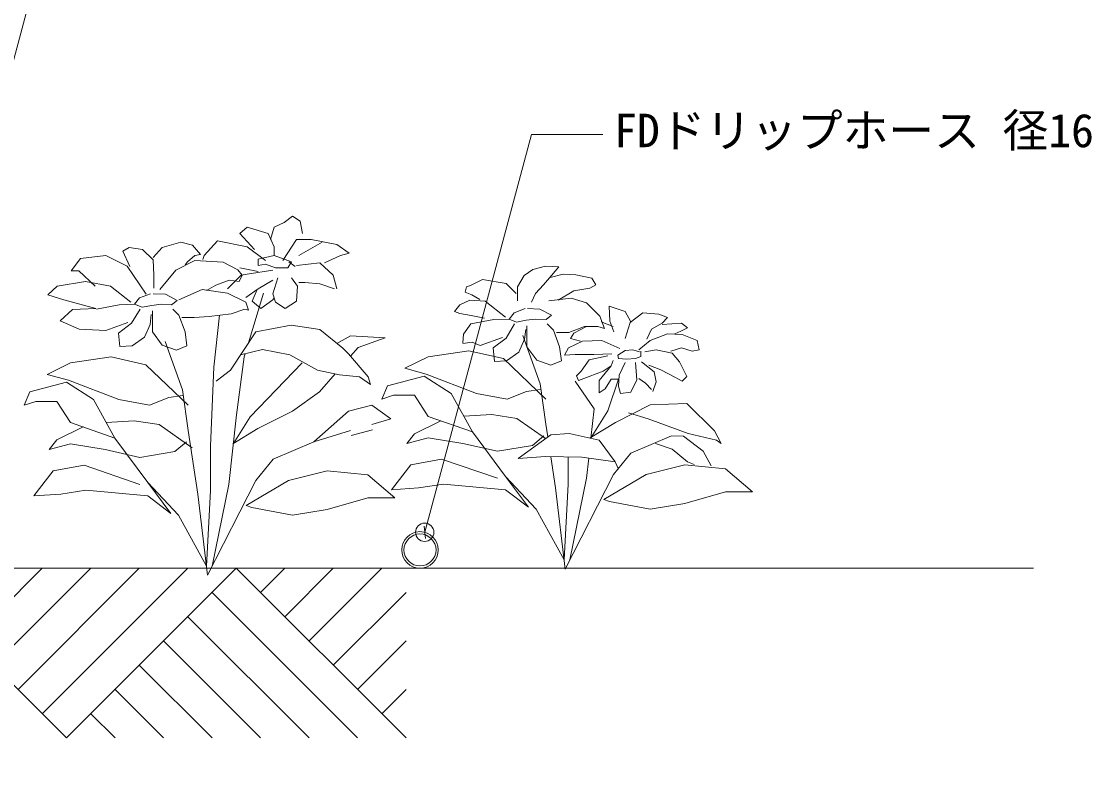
# Model space of a CAD drawing. Units: millimetres, scale not verified. Extents: x -1485 to 1485, y -1050 to 1050.
# Drawn here: x 296 to 764.1, y -95.7 to 237.3 of the extents above; entities that cross this region are included whole.
import ezdxf
from ezdxf.enums import TextEntityAlignment as Align

# ---------------------------------------------------------------- set-up
doc = ezdxf.new("R2010")
doc.units = ezdxf.units.MM
doc.header["$LTSCALE"] = 4
for name, color, linetype, lineweight in [('0-2_HATCH', 9, 'Continuous', 18), ('0-3_KUTAI', 3, 'Continuous', 18), ('0-6_buhin', 2, 'Continuous', 18), ('0-9_MOJI', 7, 'Continuous', 18), ('0-A_GREEN', 3, 'Continuous', 18)]:
    doc.layers.add(name, color=color, linetype=linetype, lineweight=lineweight)
doc.styles.add('ＭＳ ゴシック', font='')
doc.styles.get('ＭＳ ゴシック').set_extended_font_data('MS Gothic')

msp = doc.modelspace()

# ---------------------------------------------------------------- linework, layer by layer
at = {"layer": '0-2_HATCH'}
for p, q in [((315.745, -76.134), (241.499, -1.888)), ((305.139, -1.888), (273.319, -33.708)), ((326.352, -1.888), (283.926, -44.314)), ((347.565, -1.888), (294.532, -54.921)), ((368.778, -1.888), (305.139, -65.527)), ((389.992, -1.888), (315.745, -76.134)), ((464.238, -76.134), (389.992, -1.888)), ((411.205, -1.888), (400.598, -12.494)), ((432.418, -1.888), (411.205, -23.101)), ((453.631, -1.888), (421.811, -33.708)), ((443.025, -76.134), (379.385, -12.494)), ((464.238, -12.494), (432.418, -44.314)), ((421.811, -76.134), (368.778, -23.101)), ((400.598, -76.134), (358.172, -33.708)), ((464.238, -33.708), (443.025, -54.921)), ((379.385, -76.134), (347.565, -44.314)), ((358.172, -76.134), (336.959, -54.921)), ((464.238, -54.921), (453.631, -65.527)), ((336.959, -76.134), (326.352, -65.527))]:
    msp.add_line(p, q, dxfattribs=at)
at = {"layer": '0-3_KUTAI'}
msp.add_line((738.734, -1.888), (-101.128, -1.888), dxfattribs=at)
at = {"layer": '0-6_buhin'}
for radius in [8, 7]:
    msp.add_circle((470.361, 6.112), radius, dxfattribs=at)
at = {"layer": '0-9_MOJI'}
for p, q in [((118.671, -428.688), (353.668, 448.333)), ((472.432, 13.84), (519.074, 187.91)), ((519.074, 187.91), (550.295, 187.91))]:
    msp.add_line(p, q, dxfattribs=at)
msp.add_circle((472.432, 13.84), 4, dxfattribs=at)
at = {"layer": '0-A_GREEN'}
for p, q in [((410.897, 149.422), (414.662, 152.111)), ((414.662, 152.111), (417.889, 149.96)), ((417.889, 149.96), (418.964, 144.581)), ((394.761, 147.27), (403.905, 144.581)), ((404.98, 141.892), (406.594, 147.27)), ((406.594, 147.27), (410.897, 149.422)), ((357.65, 138.396), (365.718, 140.816)), ((365.718, 140.816), (370.828, 139.472)), ((381.853, 141.354), (375.937, 134.9)), ((394.761, 138.665), (381.853, 141.354)), ((403.905, 144.581), (406.594, 138.665)), ((410.359, 132.749), (416.275, 141.892)), ((416.275, 141.892), (422.729, 141.892)), ((417.351, 134.9), (427.57, 140.816)), ((422.729, 141.892), (434.024, 139.741)), ((343.398, 130.06), (340.44, 136.783)), ((349.045, 137.589), (353.617, 133.018)), ((353.617, 134.093), (357.65, 138.396)), ((370.828, 139.472), (374.324, 135.438)), ((402.829, 132.749), (394.761, 138.665)), ((406.594, 138.665), (406.594, 134.9)), ((332.91, 134.9), (321.884, 133.556)), ((342.322, 130.328), (332.91, 134.9)), ((363.567, 128.446), (371.903, 132.749)), ((371.903, 132.749), (384.274, 131.942)), ((375.937, 134.9), (375.31, 133.238)), ((399.602, 133.287), (406.594, 134.9)), ((399.602, 130.597), (399.602, 133.287)), ((402.829, 131.135), (399.602, 130.597)), ((407.132, 129.522), (402.829, 131.135)), ((406.594, 134.9), (414.124, 132.211)), ((414.124, 132.211), (412.51, 129.522)), ((413.048, 132.211), (415.737, 130.06)), ((416.275, 130.597), (426.494, 131.673)), ((426.494, 131.673), (432.41, 126.295)), ((435.637, 134.9), (428.645, 131.673)), ((321.077, 128.177), (328.338, 121.454)), ((350.659, 117.958), (342.322, 130.328)), ((356.575, 120.109), (363.567, 128.446)), ((391.534, 129.522), (399.602, 127.908)), ((406.056, 128.446), (394.761, 126.832)), ((412.51, 129.522), (407.132, 129.522)), ((525.217, 130.215), (531.02, 129.925)), ((527.248, 125.283), (533.051, 126.733)), ((531.02, 129.925), (527.828, 126.153)), ((324.035, 123.605), (311.665, 121.454)), ((381.047, 121.992), (377.013, 119.572)), ((406.056, 124.143), (399.602, 120.378)), ((408.207, 125.219), (406.056, 118.227)), ((417.351, 123.068), (420.04, 123.068)), ((420.04, 123.068), (426.494, 122.53)), ((426.494, 122.53), (432.948, 120.378)), ((432.41, 126.295), (434.024, 120.378)), ((497.652, 124.412), (492.429, 121.801)), ((508.097, 122.671), (497.652, 124.412)), ((512.45, 118.319), (508.097, 122.671)), ((513.03, 121.22), (515.932, 126.153)), ((527.828, 126.153), (524.346, 122.091)), ((547.269, 122.091), (544.657, 120.64)), ((545.528, 124.992), (547.269, 122.091)), ((352.541, 118.227), (347.7, 116.345)), ((358.995, 117.958), (353.617, 118.227)), ((364.105, 115.269), (358.995, 117.958)), ((364.911, 115.538), (375.13, 120.109)), ((375.13, 120.109), (386.156, 118.496)), ((386.156, 118.496), (394.224, 114.462)), ((399.602, 120.378), (394.224, 116.614)), ((401.937, 118.395), (395.373, 96.732)), ((399.168, 120.075), (396.913, 115)), ((406.056, 118.227), (407.132, 114.462)), ((513.03, 115.127), (513.03, 121.22)), ((537.694, 119.479), (530.73, 115.417)), ((544.657, 120.64), (537.694, 119.479)), ((348.776, 112.311), (353.079, 113.118)), ((361.684, 113.386), (364.105, 115.269)), ((396.913, 115), (400.678, 111.773)), ((400.678, 111.773), (406.056, 115.538)), ((406.056, 115.538), (406.577, 116.405)), ((407.132, 114.462), (411.435, 111.773)), ((498.85, 114.941), (492.139, 115.417)), ((507.725, 107.949), (498.85, 114.941)), ((526.668, 115.127), (536.533, 116.288)), ((536.533, 116.288), (543.207, 114.257)), ((543.207, 114.257), (549.01, 108.453)), ((560.036, 110.484), (553.072, 112.806)), ((318.388, 111.235), (313.01, 106.395)), ((364.911, 108.815), (362.222, 111.504)), ((378.088, 108.277), (387.77, 109.353)), ((382.649, 108.792), (380.24, 86.147)), ((387.77, 109.353), (393.686, 111.504)), ((522.784, 111.445), (517.406, 111.714)), ((527.894, 108.756), (522.784, 111.445)), ((525.473, 106.873), (527.894, 108.756)), ((562.647, 105.842), (560.036, 110.484)), ((313.01, 106.395), (321.346, 102.63)), ((398.549, 101.565), (413.967, 104.456)), ((413.967, 104.456), (426.494, 102.529)), ((502.615, 106.873), (492.665, 104.991)), ((509.338, 107.142), (502.615, 106.873)), ((528.7, 102.302), (526.011, 104.991)), ((535.423, 101.226), (542.336, 103.811)), ((542.336, 103.811), (548.139, 103.811)), ((554.813, 103.811), (549.59, 105.842)), ((576.285, 104.681), (584.699, 105.262)), ((344.473, 95.369), (349.852, 99.134)), ((387.467, 84.702), (398.549, 101.565)), ((426.494, 102.529), (436.612, 94.338)), ((433.973, 96.475), (439.939, 99.816)), ((439.939, 99.816), (455.14, 98.972)), ((455.14, 98.972), (443.317, 94.749)), ((496.699, 95.579), (506.38, 99.075)), ((515.303, 99.938), (522.903, 78.826)), ((530.045, 101.226), (535.423, 101.226)), ((584.409, 101.78), (581.798, 100.619)), ((584.99, 100.329), (591.663, 97.717)), ((357.65, 95.638), (363.836, 93.486)), ((358.868, 97.283), (366.469, 76.17)), ((363.836, 93.486), (368.407, 95.369)), ((391.803, 91.447), (401.44, 93.856)), ((401.44, 93.856), (413.485, 91.447)), ((436.612, 94.338), (439.021, 91.929)), ((443.317, 94.749), (439.936, 90.861)), ((549.88, 97.717), (541.466, 97.427)), ((557.715, 94.235), (549.88, 97.717)), ((584.699, 94.526), (580.057, 93.075)), ((589.342, 93.075), (584.699, 94.526)), ((335.223, 90.527), (317.489, 87.993)), ((350.424, 87.149), (335.223, 90.527)), ((413.485, 91.447), (425.53, 84.702)), ((439.021, 91.929), (447.694, 81.811)), ((491.657, 93.182), (473.923, 90.649)), ((506.858, 89.804), (491.657, 93.182)), ((525.436, 72.07), (506.858, 89.804)), ((521.439, 89.125), (527.625, 86.973)), ((538.274, 91.624), (546.398, 91.624)), ((544.367, 89.303), (540.885, 84.37)), ((552.492, 91.044), (544.367, 89.303)), ((546.398, 91.624), (554.233, 91.914)), ((369.002, 69.414), (350.424, 87.149)), ((380.24, 86.147), (378.794, 51.456)), ((381.203, 79.884), (387.467, 84.702)), ((396.026, 64.348), (418.827, 87.993)), ((425.53, 84.702), (435.167, 82.774)), ((540.885, 84.37), (538.854, 82.339)), ((544.367, 82.049), (550.461, 84.37)), ((553.943, 86.691), (548.72, 80.308)), ((560.036, 88.142), (557.424, 82.629)), ((565.259, 80.598), (564.678, 88.142)), ((567.29, 88.432), (572.803, 84.08)), ((570.482, 86.982), (575.705, 84.95)), ((575.705, 84.95), (581.798, 81.759)), ((583.829, 88.432), (587.021, 82.049)), ((316.644, 80.393), (338.601, 71.948)), ((433.239, 83.16), (426.427, 75.326)), ((435.167, 82.774), (443.839, 81.811)), ((443.839, 81.811), (448.658, 78.438)), ((447.694, 81.811), (448.658, 78.438)), ((472.234, 82.204), (456.189, 77.981)), ((484.057, 74.603), (472.234, 82.204)), ((473.078, 83.048), (495.035, 74.603)), ((546.549, 67.847), (538.274, 80.018)), ((552.46, 67.003), (557.134, 80.888)), ((553.943, 80.888), (557.134, 80.888)), ((573.673, 79.728), (572.223, 75.375)), ((572.803, 84.08), (573.673, 79.728)), ((581.798, 81.759), (584.99, 80.018)), ((587.021, 82.049), (584.99, 80.018)), ((299.754, 75.326), (297.221, 69.414)), ((315.8, 79.548), (299.754, 75.326)), ((327.622, 71.948), (315.8, 79.548)), ((366.469, 76.17), (369.002, 58.436)), ((426.427, 75.326), (414.604, 66.881)), ((522.903, 78.826), (525.436, 61.092)), ((311.577, 71.103), (317.489, 61.814)), ((336.912, 55.058), (327.622, 71.948)), ((338.601, 71.948), (352.113, 69.414)), ((352.113, 69.414), (360.557, 72.792)), ((360.557, 72.792), (366.469, 73.637)), ((468.011, 73.759), (473.923, 64.47)), ((495.035, 74.603), (508.547, 72.07)), ((414.604, 66.881), (399.404, 59.281)), ((423.894, 53.369), (439.095, 66.881)), ((546.549, 67.847), (545.12, 54.993)), ((552.46, 67.003), (545.162, 55.366)), ((571.039, 69.536), (555.838, 61.936)), ((561.487, 66.09), (570.192, 63.479)), ((571.039, 69.536), (587.021, 70.152)), ((587.021, 70.152), (599.207, 58.256)), ((317.489, 61.814), (336.912, 55.058)), ((345.357, 62.659), (333.127, 61.939)), ((356.335, 60.97), (345.357, 62.659)), ((370.691, 50.836), (356.335, 60.97)), ((390.114, 65.192), (386.736, 34.791)), ((396.026, 64.348), (388.728, 52.711)), ((479.401, 62.564), (468.011, 56.869)), ((501.791, 65.314), (489.561, 64.595)), ((512.769, 63.625), (501.791, 65.314)), ((525.237, 54.824), (512.769, 63.625)), ((525.436, 61.092), (526.271, 55.584)), ((555.838, 61.936), (544.86, 55.18)), ((570.192, 63.479), (587.601, 57.095)), ((322.967, 59.909), (311.577, 54.214)), ((369.002, 58.436), (373.225, 30.568)), ((399.404, 59.281), (388.425, 52.525)), ((439.939, 58.436), (423.894, 53.369)), ((449.603, 58.723), (440.314, 56.189)), ((468.011, 56.869), (464.633, 52.647)), ((493.346, 57.714), (507.702, 38.29)), ((535.663, 57.095), (527.538, 56.515)), ((587.601, 57.095), (600.078, 54.193)), ((599.207, 58.256), (602.109, 52.743)), ((317.489, 52.525), (332.689, 49.991)), ((336.912, 55.058), (351.268, 35.635)), ((363.091, 49.147), (368.158, 53.369)), ((406.16, 45.769), (423.894, 53.369)), ((464.633, 52.647), (473.923, 55.18)), ((473.923, 55.18), (489.124, 52.647)), ((489.124, 52.647), (504.324, 49.269)), ((573.383, 52.743), (580.637, 50.131)), ((585.57, 55.934), (594.275, 49.261)), ((600.078, 54.193), (602.109, 52.743)), ((332.689, 49.991), (347.89, 46.613)), ((347.89, 46.613), (363.091, 49.147)), ((378.794, 51.456), (378.794, 32.184)), ((525.217, 46.939), (541.176, 46.649)), ((527.587, 46.896), (529.659, 33.224)), ((554.994, 39.135), (562.594, 48.424)), ((580.637, 50.131), (587.311, 44.618)), ((594.275, 49.261), (597.757, 42.877)), ((323.4, 43.235), (309.888, 40.702)), ((347.89, 34.791), (323.4, 43.235)), ((398.559, 36.48), (406.16, 45.769)), ((479.834, 45.891), (466.322, 43.357)), ((504.324, 37.446), (479.834, 45.891)), ((535.229, 46.757), (535.229, 34.839)), ((541.176, 46.649), (555.684, 44.618)), ((544.147, 46.233), (543.171, 37.446)), ((555.684, 44.618), (557.134, 41.426)), ((587.311, 44.618), (590.213, 43.458)), ((412.916, 36.48), (429.805, 40.702)), ((429.805, 40.702), (447.539, 39.013)), ((507.702, 38.29), (521.214, 23.934)), ((507.702, 38.29), (517.836, 24.779)), ((550.771, 28.157), (569.35, 39.135)), ((351.268, 35.635), (361.402, 22.123)), ((351.268, 35.635), (364.78, 21.279)), ((377.447, -4.9), (398.559, 36.48)), ((386.736, 34.791), (379.476, -0.924)), ((394.337, 25.501), (412.916, 36.48)), ((469.7, 33.224), (480.679, 34.912)), ((480.679, 34.912), (507.702, 32.379)), ((535.229, 34.839), (533.408, 1.731)), ((543.171, 37.446), (535.91, 1.731)), ((313.266, 30.568), (324.244, 32.257)), ((324.244, 32.257), (351.268, 29.724)), ((351.268, 29.724), (361.402, 22.123)), ((373.225, 30.568), (377.447, -4.9)), ((378.794, 32.184), (376.974, -0.924)), ((447.539, 28.879), (429.805, 23.812)), ((507.702, 32.379), (517.836, 24.779)), ((553.305, 27.312), (550.771, 28.157)), ((603.974, 31.535), (586.24, 26.468)), ((396.87, 24.657), (394.337, 25.501)), ((414.604, 21.279), (396.87, 24.657)), ((429.805, 23.812), (414.604, 21.279)), ((521.214, 23.934), (533.408, 1.731)), ((571.039, 23.934), (553.305, 27.312)), ((586.24, 26.468), (571.039, 23.934)), ((364.78, 21.279), (376.974, -0.924)), ((472.126, 16.586), (472.737, 11.093))]:
    msp.add_line(p, q, dxfattribs=at)
for points in [[(397.989, 137.589), (391.534, 144.581), (394.761, 147.27)], [(340.44, 136.783), (343.129, 138.396), (349.045, 137.589)], [(434.024, 139.741), (439.402, 135.976), (435.637, 134.9)], [(321.884, 133.556), (317.85, 128.177), (321.077, 128.177)], [(353.617, 133.018), (353.886, 126.295), (353.886, 120.647)], [(374.324, 135.438), (371.903, 134.9), (368.676, 132.211), (367.601, 130.866)], [(384.274, 131.942), (390.728, 128.715), (392.61, 126.295), (391.266, 123.605), (386.963, 124.143), (381.047, 121.992)], [(394.761, 126.832), (392.072, 126.295), (386.156, 120.378)], [(515.932, 126.153), (519.704, 128.764), (525.217, 130.215)], [(533.051, 126.733), (538.564, 126.443), (545.528, 124.992)], [(343.936, 114.462), (335.061, 121.454), (324.035, 123.605)], [(411.435, 111.773), (416.275, 115), (416.813, 121.454), (414.124, 125.219)], [(492.429, 121.801), (490.688, 121.22), (490.107, 118.899), (493.009, 117.738), (496.491, 115.707)], [(524.346, 122.091), (520.864, 118.319), (519.123, 114.547)], [(311.665, 121.454), (307.631, 117.689), (314.623, 115.538)], [(314.623, 115.538), (328.607, 111.773), (318.388, 111.235)], [(345.549, 113.655), (338.826, 113.386), (328.876, 111.504)], [(347.7, 116.345), (345.549, 113.655), (348.776, 112.311)], [(353.079, 113.118), (357.113, 113.655), (361.684, 113.386)], [(394.224, 114.462), (395.299, 110.966), (393.686, 111.504)], [(492.139, 115.417), (487.786, 113.386), (485.465, 110.484), (487.786, 109.614), (492.719, 108.743), (498.522, 107.583)], [(553.072, 112.806), (553.362, 106.132), (555.103, 101.489)], [(347.969, 111.504), (344.204, 105.319), (338.557, 101.016), (339.095, 95.1), (344.473, 95.369)], [(349.852, 99.134), (352.272, 104.781), (352.81, 109.084)], [(353.348, 110.697), (353.348, 101.554), (357.65, 95.638)], [(368.407, 95.369), (367.601, 101.554), (364.911, 108.815)], [(366.256, 107.739), (371.634, 107.739), (378.088, 108.277)], [(516.33, 111.714), (511.489, 109.831), (509.338, 107.142), (512.565, 105.798), (516.868, 106.604), (520.902, 107.142), (525.473, 106.873)], [(549.01, 108.453), (551.041, 102.94), (548.139, 103.811)], [(560.036, 98.588), (562.357, 105.552), (567.87, 109.904), (574.834, 109.324), (578.606, 107.873)], [(569.611, 98.298), (571.642, 102.65), (576.285, 105.262), (578.606, 107.873)], [(321.346, 102.63), (332.91, 102.092), (342.591, 105.588)], [(492.665, 104.991), (489.338, 100.445), (489.048, 96.673)], [(511.758, 104.991), (507.993, 98.806), (502.346, 94.503), (502.884, 88.587), (508.262, 88.856), (513.641, 92.62), (516.061, 98.268), (516.599, 102.571)], [(517.137, 104.184), (517.137, 95.041), (521.439, 89.125)], [(543.207, 103.811), (537.694, 100.909), (536.243, 98.588), (540.595, 97.427)], [(584.699, 105.262), (587.311, 103.23), (584.409, 101.78)], [(527.625, 86.973), (532.196, 88.856), (531.39, 95.041), (528.7, 102.302)], [(566.129, 93.655), (571.062, 97.717), (578.606, 100.619), (584.99, 100.329)], [(496.699, 95.579), (493.11, 96.963), (489.048, 96.383)], [(541.466, 97.427), (535.372, 94.526), (533.631, 91.334), (538.274, 91.624)], [(556.844, 91.334), (560.036, 93.365), (563.518, 93.655), (566.419, 92.785)], [(568.741, 92.785), (573.673, 93.655), (580.637, 92.204), (583.829, 88.432)], [(591.663, 97.717), (592.534, 93.655), (589.342, 93.075)], [(393.933, 91.979), (393.492, 90.527), (390.114, 65.192)], [(473.923, 90.649), (463.789, 85.582), (473.078, 83.048)], [(550.461, 84.37), (553.943, 86.691), (554.813, 89.013)], [(556.844, 91.334), (557.134, 89.883), (560.616, 89.593), (564.678, 89.883), (567, 90.754), (567, 93.075)], [(317.489, 87.993), (307.355, 82.926), (316.644, 80.393)], [(538.854, 82.339), (539.725, 80.308), (544.367, 82.049)], [(548.72, 80.308), (548.72, 74.795), (551.331, 76.536), (553.943, 80.888)], [(557.424, 82.629), (557.134, 77.696), (558.005, 74.505), (562.647, 75.085), (565.259, 80.598)], [(566.129, 81.178), (569.031, 79.147), (571.642, 76.246)], [(456.189, 77.981), (453.655, 72.07), (458.722, 73.759), (468.011, 73.759)], [(508.547, 72.07), (516.992, 75.448), (522.903, 76.292)], [(297.221, 69.414), (302.288, 71.103), (311.577, 71.103)], [(473.923, 64.47), (493.346, 57.714), (484.057, 74.603)], [(439.095, 66.881), (449.228, 69.414), (457.673, 63.503), (449.228, 60.97)], [(527.538, 56.515), (513.32, 46.069), (525.217, 46.939)], [(555.684, 44.618), (548.72, 54.193), (535.663, 57.095)], [(311.577, 54.214), (308.199, 49.991), (317.489, 52.525)], [(504.324, 49.269), (519.525, 51.802), (524.592, 56.025)], [(562.594, 48.424), (580.328, 56.025), (585.57, 55.934)], [(466.322, 43.357), (457.878, 32.379), (469.7, 33.224)], [(569.35, 39.135), (586.24, 43.357), (603.974, 41.668)], [(309.888, 40.702), (301.443, 29.724), (313.266, 30.568)], [(447.539, 39.013), (459.362, 28.879), (447.539, 28.879)], [(529.659, 33.224), (533.881, -2.245), (554.994, 39.135)], [(603.974, 41.668), (615.797, 31.535), (603.974, 31.535)]]:
    msp.add_lwpolyline(points, dxfattribs=at)

# ---------------------------------------------------------------- texts
at = {"layer": '0-9_MOJI', "style": 'ＭＳ ゴシック'}
msp.add_text('FDドリップホース 径16', height=14.66, dxfattribs=at).set_placement((555.295, 177.91), align=Align.BOTTOM_LEFT)

doc.saveas('drawing.dxf')
